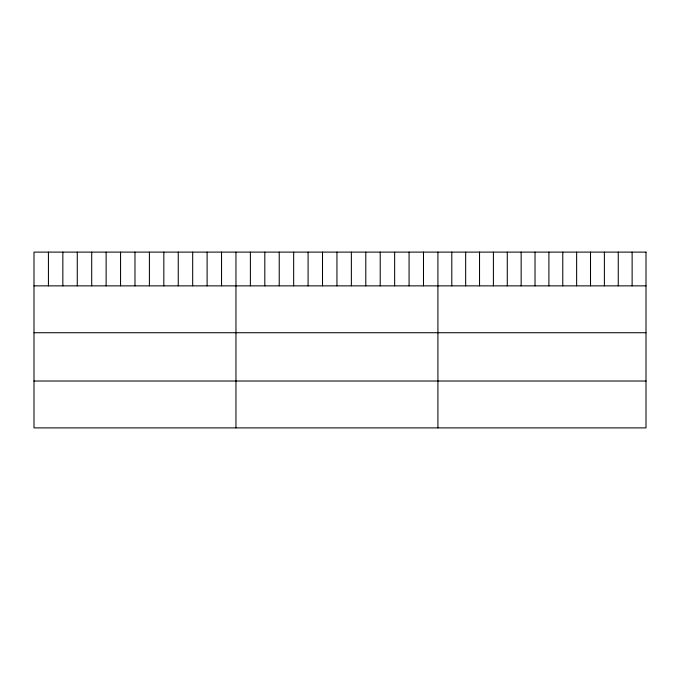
<?xml version="1.0" encoding="UTF-8"?>
<svg xmlns="http://www.w3.org/2000/svg" width="680" height="680" viewBox="0 0 680 680"><rect width="100%" height="100%" fill="white"/><g stroke="black" fill="none" stroke-linecap="round" stroke-linejoin="round"><path stroke-width="1.02" d="M34 285.863L646 285.863M34 332.732L646 332.732M34 381.021L646 381.021M632.128 252.11L632.128 285.863M618.256 252.11L618.256 285.863M604.384 252.11L604.384 285.863M590.512 252.11L590.512 285.863M576.64 252.11L576.64 285.863M562.768 252.11L562.768 285.863M548.896 252.11L548.896 285.863M535.024 252.11L535.024 285.863M521.152 252.11L521.152 285.863M507.28 252.11L507.28 285.863M493.408 252.11L493.408 285.863M479.536 252.11L479.536 285.863M465.664 252.11L465.664 285.863M451.792 252.11L451.792 285.863M437.92 252.11L437.92 427.89M423.495 252.11L423.495 285.863M409.071 252.11L409.071 285.863M394.647 252.11L394.647 285.863M380.214 252.11L380.214 285.863M365.789 252.11L365.789 285.863M351.365 252.11L351.365 285.863M336.94 252.11L336.94 285.863M322.515 252.11L322.515 285.863M308.091 252.11L308.091 285.863M293.666 252.11L293.666 285.863M279.233 252.11L279.233 285.863M264.809 252.11L264.809 285.863M250.384 252.11L250.384 285.863M235.96 252.11L235.96 427.89M221.535 252.11L221.535 285.863M207.111 252.11L207.111 285.863M192.686 252.11L192.686 285.863M178.254 252.11L178.254 285.863M163.829 252.11L163.829 285.863M149.405 252.11L149.405 285.863M134.98 252.11L134.98 285.863M120.556 252.11L120.556 285.863M106.131 252.11L106.131 285.863M91.706 252.11L91.706 285.863M77.273 252.11L77.273 285.863M62.849 252.11L62.849 285.863M48.424 252.11L48.424 285.863M646 252.11L34 252.11L34 427.89L646 427.89L646 252.11"/></g></svg>
